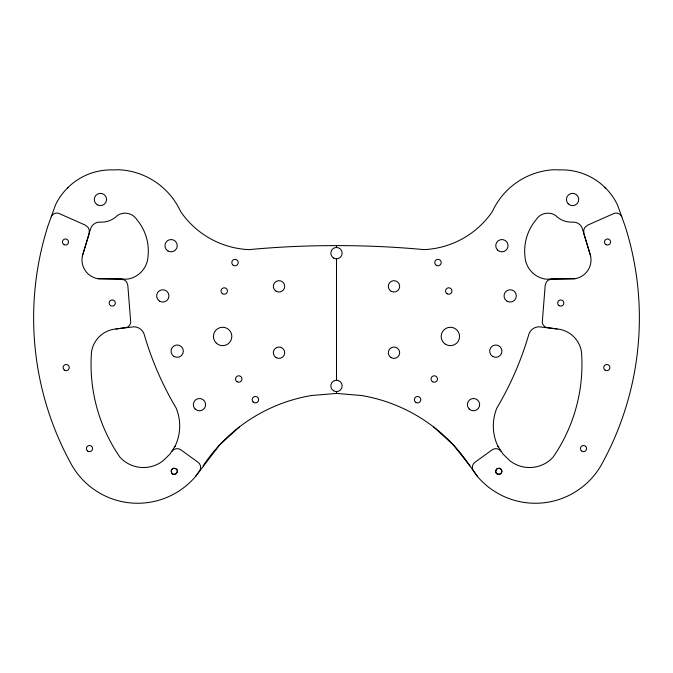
<?xml version="1.0" encoding="UTF-8"?>
<svg xmlns="http://www.w3.org/2000/svg" width="673" height="673" viewBox="0 0 673 673"><rect width="100%" height="100%" fill="white"/><g stroke="black" fill="none" stroke-linecap="round" stroke-linejoin="round"><path stroke-width="1.01" d="M556.992 328.962L541.681 327.103A10.894 10.894 0 0 0 529.012 333.715A317.849 317.849 0 0 1 496.867 408.023A47.127 47.127 0 0 0 497.675 445.77L502.983 454.023L509.974 460.82A31.925 31.925 0 0 0 552.97 457.312A163.32 163.32 0 0 0 581.472 351.895A27.113 27.113 0 0 0 556.992 328.962L546.274 327.44A6.562 6.562 0 0 1 542.261 322.493L545.189 285.327L546.299 282.197A7.092 7.092 0 0 1 548.789 279.909L552.003 279.068L574.969 278.723A19.063 19.063 0 0 0 590.591 255.875L583.895 233.666L583.752 230.301A7.554 7.554 0 0 1 585.199 227.154L587.832 225.06L614.424 213.282A6.074 6.074 0 0 1 621.415 216.067L621.776 216.807M122.074 279.068L98.031 278.723A19.063 19.063 0 0 1 82.409 255.875L89.105 233.666L89.248 230.301A7.554 7.554 0 0 0 87.801 227.154L85.168 225.06L58.576 213.282A6.074 6.074 0 0 0 51.585 216.067L51.224 216.807M82.409 255.875L90.3 229.813A9.456 9.456 0 0 1 100.184 222.107A22.116 22.116 0 0 0 117.413 215.469A13.956 13.956 0 0 1 137.04 219.911A48.523 48.523 0 0 1 148.043 256.262A24.295 24.295 0 0 1 127.315 279.144L98.031 278.723M174.803 446.779L175.325 445.77A47.127 47.127 0 0 0 176.133 408.023A317.849 317.849 0 0 1 143.988 333.715A10.894 10.894 0 0 0 131.319 327.103L116.008 328.962A27.113 27.113 0 0 0 91.528 351.895A163.32 163.32 0 0 0 120.03 457.312A31.925 31.925 0 0 0 163.026 460.82L170.017 454.023L175.325 445.77M500.914 451.213A6.293 6.293 0 0 0 492.156 449.833L474.953 462.275A6.276 6.276 0 0 0 473.54 471.024L477.544 476.593A75.982 75.982 0 0 0 600.77 465.918A302.985 302.985 0 0 0 625.124 226.128L617.503 204.929A61.706 61.706 0 0 0 607.584 190.156L603.378 185.941A61.706 61.706 0 0 0 559.785 169.907L554.182 169.739A71.809 71.809 0 0 0 492.342 211.583A87.515 87.515 0 0 1 424.04 249.624A923.322 923.322 0 0 0 338.14 245.62L334.86 245.62A923.322 923.322 0 0 0 248.96 249.624A87.515 87.515 0 0 1 180.658 211.583A71.809 71.809 0 0 0 118.818 169.739L113.215 169.907A61.706 61.706 0 0 0 69.622 185.941L65.416 190.156A61.706 61.706 0 0 0 55.497 204.929L47.876 226.128A302.985 302.985 0 0 0 72.23 465.918A75.982 75.982 0 0 0 195.456 476.593L219.558 445.004L239.226 427.069M195.456 476.593L199.46 471.024A6.276 6.276 0 0 0 198.047 462.275L180.852 449.833A6.293 6.293 0 0 0 172.086 451.213M67.325 188.095L67.956 187.607M116.008 328.962L126.726 327.44A6.562 6.562 0 0 0 130.739 322.493L127.811 285.327L126.701 282.197A7.092 7.092 0 0 0 124.211 279.909L120.997 279.068M477.544 476.593L469.922 465.918A162.235 162.235 0 0 0 361.208 395.472L336.5 393.436L311.792 395.472A162.235 162.235 0 0 0 203.078 465.918M574.969 278.723L545.685 279.144A24.295 24.295 0 0 1 524.957 256.262A48.523 48.523 0 0 1 535.96 219.911A13.956 13.956 0 0 1 555.587 215.469A22.116 22.116 0 0 0 572.816 222.107A9.456 9.456 0 0 1 582.7 229.813L590.591 255.875M550.926 279.068L552.003 279.068M605.044 187.607L605.675 188.095M433.774 427.069L453.442 445.004L469.922 465.918M497.675 445.77L498.197 446.779M336.5 245.62L336.5 247.462M336.5 258.836L336.5 380.22M336.5 391.593L336.5 393.436M495.715 470.831C494.916 475.861 503.463 474.961 501.637 470.208A3.029 2.97 41 0 0 499.24 468.273L496.943 468.82L495.715 470.831M171.363 470.208C170.664 480.068 183.552 469.636 173.76 468.265A3.029 2.97 -41 0 0 171.363 470.208M172.717 473.943A3.045 3.045 0 0 0 177.285 471.31A3.045 3.045 0 0 0 172.717 468.677A3.045 3.045 0 0 0 172.717 473.943M87.675 451.053A3.079 3.079 0 0 0 92.554 448.883A3.079 3.079 0 0 0 88.239 445.745A3.079 3.079 0 0 0 87.675 451.053M110.431 305.517A3.079 3.079 0 0 0 115.302 303.346A3.079 3.079 0 0 0 110.986 300.208A3.079 3.079 0 0 0 110.431 305.517M64.364 370.066A3.079 3.079 0 0 0 69.243 367.895A3.079 3.079 0 0 0 64.928 364.758A3.079 3.079 0 0 0 64.364 370.066M63.952 244.636A3.045 3.045 0 0 0 68.511 242.002A3.045 3.045 0 0 0 63.952 239.369A3.045 3.045 0 0 0 63.952 244.636M606.011 244.636A3.045 3.045 0 0 0 610.571 242.002A3.045 3.045 0 0 0 606.011 239.369A3.045 3.045 0 0 0 606.011 244.636M558.817 305.424A3.079 3.079 0 0 0 563.797 303.506A3.079 3.079 0 0 0 559.65 300.15A3.079 3.079 0 0 0 558.817 305.424M604.884 369.965A3.079 3.079 0 0 0 609.864 368.055A3.079 3.079 0 0 0 605.717 364.699A3.079 3.079 0 0 0 604.884 369.965M581.573 450.96A3.079 3.079 0 0 0 586.553 449.042A3.079 3.079 0 0 0 582.406 445.686A3.079 3.079 0 0 0 581.573 450.96M496.817 473.708A3.079 3.079 0 0 0 501.797 471.79A3.079 3.079 0 0 0 497.65 468.433A3.079 3.079 0 0 0 496.817 473.708M222.62 293.798A3.222 3.222 0 0 0 227.457 291.005A3.222 3.222 0 0 0 222.62 288.221A3.222 3.222 0 0 0 222.62 293.798M232.74 264.851A3.222 3.222 0 0 0 238.133 263.404A3.222 3.222 0 0 0 234.187 259.458A3.222 3.222 0 0 0 232.74 264.851M333.657 390.836A5.687 5.687 0 0 0 342.187 385.907A5.687 5.687 0 0 0 333.657 380.985A5.687 5.687 0 0 0 333.657 390.836M216.285 343.112A9.195 9.195 0 0 0 231.571 338.62A9.195 9.195 0 0 0 220.037 327.633A9.195 9.195 0 0 0 216.285 343.112M253.141 401.949A3.222 3.222 0 0 0 258.533 400.511A3.222 3.222 0 0 0 254.587 396.557A3.222 3.222 0 0 0 253.141 401.949M237.115 381.793A3.222 3.222 0 0 0 241.952 379A3.222 3.222 0 0 0 237.115 376.215A3.222 3.222 0 0 0 237.115 381.793M97.333 204.828A6.158 6.158 0 0 0 106.57 199.486A6.158 6.158 0 0 0 97.333 194.152A6.158 6.158 0 0 0 97.333 204.828M168.014 251.021A6.158 6.158 0 0 0 177.26 245.687A6.158 6.158 0 0 0 168.014 240.345A6.158 6.158 0 0 0 168.014 251.021M159.72 301.243A6.158 6.158 0 0 0 168.965 295.91A6.158 6.158 0 0 0 159.72 290.568A6.158 6.158 0 0 0 159.72 301.243M174.122 356.48A6.158 6.158 0 0 0 183.359 351.146A6.158 6.158 0 0 0 174.122 345.813A6.158 6.158 0 0 0 174.122 356.48M195.12 408.999A6.158 6.158 0 0 0 205.425 406.24A6.158 6.158 0 0 0 197.879 398.694A6.158 6.158 0 0 0 195.12 408.999M333.657 258.07A5.687 5.687 0 0 0 342.187 253.149A5.687 5.687 0 0 0 333.657 248.219A5.687 5.687 0 0 0 333.657 258.07M276.166 357.641A5.687 5.687 0 0 0 284.696 352.719A5.687 5.687 0 0 0 276.166 347.79A5.687 5.687 0 0 0 276.166 357.641M276.166 291.266A5.687 5.687 0 0 0 284.696 286.336A5.687 5.687 0 0 0 276.166 281.415A5.687 5.687 0 0 0 276.166 291.266M445.576 344.307A9.195 9.195 0 0 0 459.558 336.677A9.195 9.195 0 0 0 445.972 328.382A9.195 9.195 0 0 0 445.576 344.307M415.973 402.462A3.222 3.222 0 0 0 420.802 399.669A3.222 3.222 0 0 0 415.973 396.885A3.222 3.222 0 0 0 415.973 402.462M432.663 381.793A3.222 3.222 0 0 0 437.5 379A3.222 3.222 0 0 0 432.663 376.215A3.222 3.222 0 0 0 432.663 381.793M447.15 293.798A3.222 3.222 0 0 0 451.987 291.005A3.222 3.222 0 0 0 447.15 288.221A3.222 3.222 0 0 0 447.15 293.798M436.365 265.364A3.222 3.222 0 0 0 441.202 262.571A3.222 3.222 0 0 0 436.365 259.778A3.222 3.222 0 0 0 436.365 265.364M391.148 291.266A5.687 5.687 0 0 0 399.678 286.336A5.687 5.687 0 0 0 391.148 281.415A5.687 5.687 0 0 0 391.148 291.266M391.148 357.641A5.687 5.687 0 0 0 399.678 352.719A5.687 5.687 0 0 0 391.148 347.79A5.687 5.687 0 0 0 391.148 357.641M492.72 356.48A6.158 6.158 0 0 0 501.957 351.146A6.158 6.158 0 0 0 492.72 345.813A6.158 6.158 0 0 0 492.72 356.48M469.174 408.999A6.158 6.158 0 0 0 479.479 406.24A6.158 6.158 0 0 0 471.933 398.694A6.158 6.158 0 0 0 469.174 408.999M568.231 203.843A6.158 6.158 0 0 0 578.544 201.084A6.158 6.158 0 0 0 570.998 193.538A6.158 6.158 0 0 0 568.231 203.843M507.114 301.243A6.158 6.158 0 0 0 516.359 295.91A6.158 6.158 0 0 0 507.114 290.568A6.158 6.158 0 0 0 507.114 301.243M497.54 250.045A6.158 6.158 0 0 0 507.854 247.277A6.158 6.158 0 0 0 500.308 239.731A6.158 6.158 0 0 0 497.54 250.045"/></g></svg>
